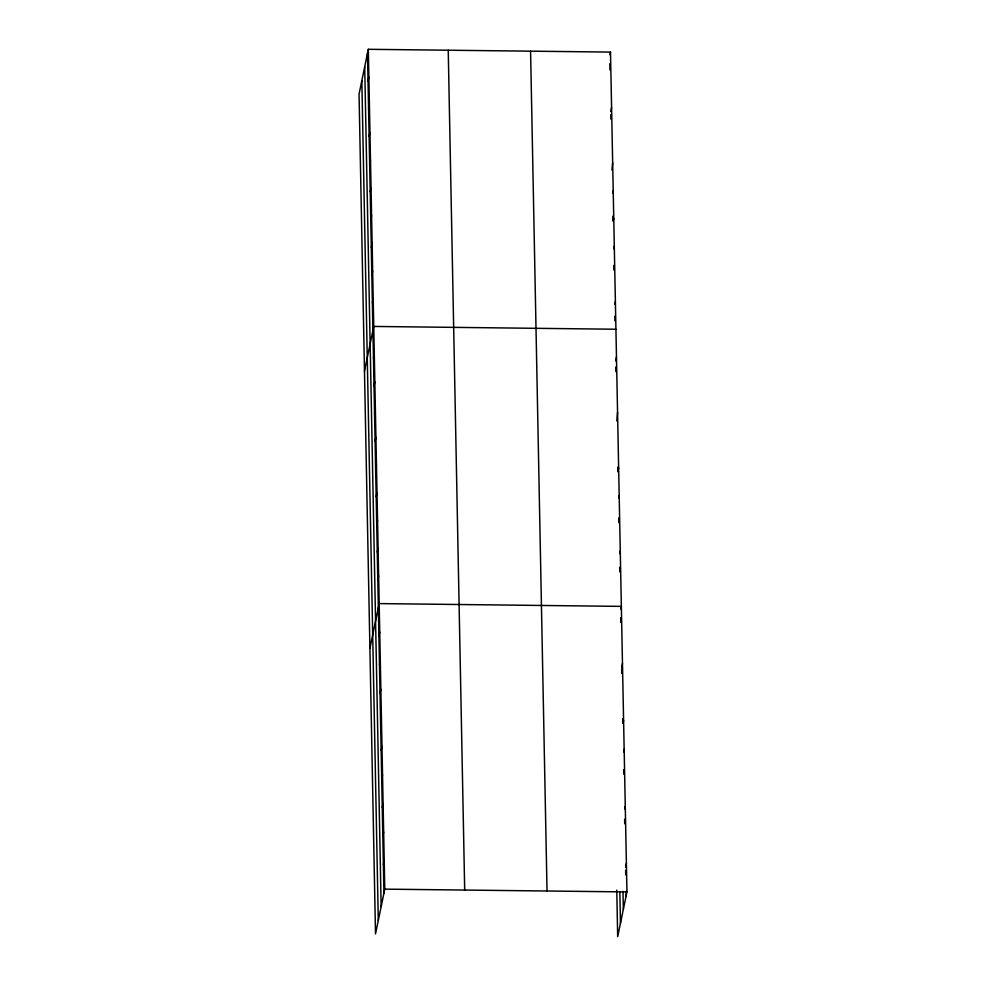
<?xml version="1.0" encoding="UTF-8"?>
<svg xmlns="http://www.w3.org/2000/svg" width="986" height="986" viewBox="0 0 986 986"><rect width="100%" height="100%" fill="white"/><g stroke="black" fill="none" stroke-linecap="round" stroke-linejoin="round"><path stroke-width="1.48" d="M368.32 49.3L359.052 94.077L375.506 933.915L384.774 889.138L368.32 49.3L610.494 52.085L626.948 891.923L617.68 936.7L616.768 890.111M368.037 80.988L368.863 77.019M368.579 108.706L369.405 104.726M369.121 136.413L369.947 132.444M369.676 164.132L370.49 160.163M370.218 191.851L371.032 187.87M370.761 219.558L371.574 215.589M371.303 247.276L372.116 243.308M371.845 274.983L372.659 271.014M372.388 302.702L373.213 298.733M364.475 371.217L373.756 326.44L615.93 329.238M373.472 358.128L374.298 354.159M374.014 385.846L374.84 381.878M374.557 413.565L375.383 409.584M375.099 441.272L375.925 437.303M375.641 468.991L376.467 465.022M376.184 496.71L377.009 492.729M376.726 524.416L377.552 520.448M377.268 552.135L378.094 548.167M377.811 579.854L378.636 575.873M369.91 648.369L379.179 603.592L621.353 606.378L620.81 609.028M378.92 636.118L379.746 632.149M379.474 664.675L380.3 660.706M380.041 693.232L380.855 689.251M380.596 721.777L381.422 717.808M381.151 750.334L381.976 746.365M381.718 778.891L382.531 774.922M382.272 807.448L383.098 803.479M382.839 836.005L383.653 832.024M383.394 864.549L384.22 860.581M609.952 54.735L610.494 52.085M610.765 111.492L611.579 107.523M612.676 162.949L611.912 169.999M612.663 193.305L613.218 190.655M613.206 221.024L613.76 218.374M613.748 248.743L614.303 246.093M614.833 304.169L615.387 301.519M615.646 360.925L616.472 356.944M617.556 412.382L616.829 420.973M618.641 467.808L617.815 471.776L617.729 467.154M618.641 498.164L619.183 495.527M619.726 553.602L620.268 550.952M621.648 667.46L622.474 663.492M623.041 723.243L623.596 720.593M623.608 751.8L624.15 749.15M624.73 808.914L625.272 806.265M625.568 867.347L626.393 863.366M384.774 889.138L626.948 891.923M609.829 63.757L609.952 69.92M610.827 114.573L610.913 119.183M612.811 216.193L612.898 220.802M613.773 265.456L613.871 270.078M614.771 316.272L614.87 320.894M615.769 367.075L615.856 371.697M618.727 517.97L618.814 522.592M619.689 567.246L619.775 571.855M620.687 617.865L620.773 622.376M621.685 668.964L621.772 673.475M622.659 718.56L622.745 723.071M623.657 769.659L623.744 774.17M624.631 819.255L624.717 823.754M625.629 870.342L625.716 874.853M626.036 891.393L626.135 895.892M622.992 891.332L623.337 909.363M619.849 891.677L620.465 923.241M530.579 51.173L547.033 890.999M448.236 50.224L464.689 890.062M367.495 53.269L383.948 893.106M364.709 66.74L381.163 906.578M361.837 80.606L378.291 920.443"/></g></svg>
